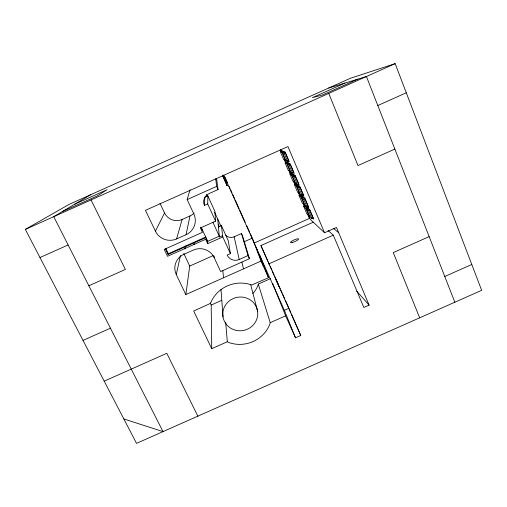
<?xml version="1.0" encoding="UTF-8"?>
<svg xmlns="http://www.w3.org/2000/svg" width="507" height="507" viewBox="0 0 507 507"><rect width="100%" height="100%" fill="white"/><g stroke="black" fill="none" stroke-linecap="round" stroke-linejoin="round"><path stroke-width="0.76" d="M218.447 226.959L221.413 225.634L222.795 236.921L207.699 243.664L207.724 241.338L201.254 227.358M207.718 203.985L207.851 195.924L204.853 197.267L204.384 205.474L207.718 203.985L215.583 221.179L200.417 227.954L202.445 232.326L164.23 249.4L167.532 256.301L205.665 239.272L207.699 243.664M205.715 237.669L205.734 237.029L168.343 253.728L168.109 254.463L205.715 237.669L207.718 242.004M202.578 230.216L202.54 230.818L200.823 227.123M194.029 244.748L194.314 242.466M252.587 238.835L261.048 261.061L185.841 294.58L189.726 266.061L183.781 253.481M184.96 248.969L185.549 245.939M328.048 230.457L333.308 235.147L363.836 307.47L369.102 305.132L336.464 227.447L324.543 232.757L287.944 146.567L145.458 210.335L155.421 231.167A15.99 15.647 17.7 0 0 176.601 238.924L186.075 234.69L189.979 215.957A13.245 13.055 23 0 0 194.13 213.01M185.841 294.58L176.278 274.585L180.46 255.42M270.713 278.546L258.291 284.078L257.924 285.53A25.572 24.894 -11.3 0 1 252.866 293.477M258.291 284.078L270.206 322.68L269.743 324.467A31.795 30.604 -12.4 0 1 228.987 342.586L227.313 341.743L211.717 348.677L193.706 311.013L210.494 303.382A31.795 30.604 -12.4 0 1 251.77 284.997L268.52 277.697L259.882 255.446M176.601 238.924L182.108 219.48L189.979 215.957M186.075 234.69A15.971 15.679 17 0 0 193.858 213.979L187.178 199.574L190.043 189.732M155.421 231.167L164.566 212.972L159.965 203.25M90.823 194.644L53.736 216.666L163.02 431.609L123.841 418.953M25.35 229.392L69.199 204.334L350.508 78.23L395.168 63.641L481.65 290.334L136.522 443.359L25.35 229.392L395.168 63.641M74.795 204.163L107.053 189.7L97.445 195.848L62.152 211.666M344.988 83.047L312.445 97.636L322.23 95.101L357.86 79.13M377.804 105.519L406.284 92.775M39.977 257.543L68.115 244.951M280.333 151.751L281.474 151.244L283.16 151.866L281.993 152.385L280.333 151.751L283.635 159.471L285.365 160.282L281.993 152.385M282.412 152.544L283.584 152.024L285.276 152.645L288.737 160.77L287.539 161.302L285.802 160.485L282.412 152.544L284.078 153.184L285.276 152.645M187.178 199.574L216.641 186.392L215.709 178.813M216.527 178.413L218.073 189.561L209.157 193.547A9.139 9.069 13 0 0 204.384 205.474M285.099 162.886L286.233 162.379L288.02 163.26L286.861 163.78L285.099 162.886L288.375 170.555L290.207 171.62L286.861 163.78M287.317 164.046L288.489 163.52L290.289 164.407L293.724 172.469L292.533 173.001L290.688 171.93L287.317 164.046L289.091 164.94L292.533 173.001M289.091 164.94L290.289 164.407M289.789 173.857L290.923 173.35L292.812 174.484L291.652 174.997L289.789 173.857L293.046 181.474L294.979 182.786L291.652 174.997M292.209 175.492L293.376 174.966L295.277 176.106L298.686 184.111L297.501 184.643L295.549 183.319L292.209 175.492L294.085 176.639L297.501 184.643M294.085 176.639L295.277 176.106M294.352 184.529L295.48 184.022L297.47 185.391L296.316 185.911L294.352 184.529L297.584 192.09L299.618 193.642L296.316 185.911M296.868 186.405L298.034 185.885L300.036 187.267L303.42 195.214L302.235 195.74L300.188 194.175L296.868 186.405L298.845 187.799L302.235 195.74M298.845 187.799L300.036 187.267M88.858 285.745L125.375 269.439L91.045 199.948M394.864 149.077L357.98 165.548L328.751 93.415M299.035 195.474L300.157 194.967L302.248 196.589L301.095 197.103L299.035 195.474L302.248 202.984L304.377 204.777L301.095 197.103M301.671 197.641L302.831 197.128L304.929 198.757L308.294 206.647L307.115 207.173L304.967 205.36L301.671 197.641L303.75 199.283L307.115 207.173M207.724 241.338L219.29 236.173L212.851 222.136M303.75 199.283L304.929 198.757M222.636 235.628L219.379 237.086L217.725 219.106M225.824 235.444A7.611 7.51 -10 0 0 234.145 236.794L241.465 233.524L242.65 236.148L249.438 258.716L220.634 271.556L214.195 257.67L214.138 256.124M303.718 206.419L304.84 205.918L307.027 207.781L305.879 208.295L303.718 206.419L306.906 213.878L309.137 215.919L305.879 208.295M306.456 208.846L307.61 208.333L309.809 210.202L313.149 218.035L311.976 218.561L309.733 216.508L306.456 208.846L308.63 210.728L311.976 218.561M308.63 210.728L309.809 210.202M189.726 266.061L213.251 255.566M243.975 241.858L252.321 238.132L250.382 233.816M221.413 225.634L228.296 240.724L230.438 253.62L227.155 255.084A9.151 8.974 -12.1 0 0 239.222 259.514L248.024 255.585L241.465 233.524M254.197 243.056L309.416 218.428L307.553 214.062M272.766 283.667L285.637 315.817L295.511 337.814L300.765 335.482L260.915 245.553L313.351 222.167M83.028 340.4L110.437 328.187M268.78 263.906L333.308 235.147M211.717 348.677L211.197 305.049L221.66 300.385M104.201 381.15L166.803 353.309L197.857 416.165M429.156 236.617L393.255 252.587L419.688 317.807M295.511 337.814L284.364 310.309L288.939 308.275L290.809 312.572M270.206 322.68L285.637 315.817M444.772 276.486L471.789 264.489M328.682 88.015L366.441 76.519L454.849 302.216M285.695 160.041L286.962 160.624M287.894 161.074L289.237 161.695L285.042 151.859L283.128 151.168L283.711 152.537M292.628 172.488L294.231 173.407L290.067 163.641L288.033 162.658L288.61 164.021M298.072 184.307L299.193 185.061L295.061 175.365L292.913 174.091L293.534 175.549M302.166 194.84L303.934 196.177L299.827 186.551L297.565 184.998L298.179 186.443M307.819 206.793L308.807 207.617L304.739 198.06L302.356 196.234L302.971 197.667M333.391 228.315L338.695 232.745M304.434 205.088L306.786 207.078L307.692 209.207M312.635 218.086L313.668 219.024L309.625 209.53L307.134 207.426L307.743 208.852M324.543 232.757L310.214 219.322L308.351 214.968M356.713 291.138L369.102 305.132M165.751 248.31L168.343 253.728M165.504 249.013L168.109 254.463M275.979 279.598L278.026 284.173M210.183 302.907L211.197 305.049M218.181 224.075L219.461 226.87M222.795 236.921L230.438 253.62M207.851 195.924L214.924 211.425L215.583 221.179M206.488 194.498L207.471 196.646M214.562 212.186L220.913 226.084M216.641 186.392L218.073 189.561M248.024 255.585L249.438 258.716M276.15 279.978L277.171 282.247M278.761 285.866L279.027 286.461L278.768 285.847M222.75 175.745L227.104 185.638L222.681 175.777M261.048 261.061L268.52 277.697M224.88 176.943L227.466 182.697M229.075 186.297L230.045 188.458M230.691 189.897L231.984 192.78M232.631 194.219L234.564 198.541M235.21 199.98L239.089 208.618M239.729 210.056L245.217 222.294M246.833 225.894L249.742 232.371M223.65 174.966L284.364 310.309M260.915 245.553L268.007 261.416M268.647 262.854L269.616 265.022M270.256 266.46L271.549 269.344M272.189 270.789L274.122 275.111M274.769 276.556L278.635 285.207M279.275 286.645L280.244 288.813M280.884 290.251L282.177 293.135M282.817 294.58L284.75 298.902M285.397 300.347L288.616 307.553M277.57 283.21L278.007 284.18M291.43 314.004L300.765 335.482M281.689 151.859L281.081 150.427L282.887 151.08L283.47 152.442M286.442 162.988L285.834 161.562L287.754 162.487L288.331 163.843M291.126 173.945L290.524 172.532L292.552 173.73L293.477 175.904M295.682 184.605L295.08 183.198L297.216 184.656L297.831 186.094M300.651 196.234L299.757 194.143L302.001 195.867L302.609 197.293M280.403 149.571L281.334 151.751M284.75 159.743L285.992 162.652M289.408 170.644L290.65 173.546M294.066 181.544L295.308 184.447M299.035 193.167L299.967 195.347M303.382 203.339L304.625 206.248M280.194 150.078L280.821 151.53M284.237 159.528L285.79 163.165M288.901 170.434L290.454 174.072M293.566 181.341L295.429 185.708M298.224 192.248L299.472 195.157M303.199 203.884L304.441 206.793M284.078 153.184L287.539 161.302M256.25 247.638L263.406 266.302M224.455 176.658L227.104 185.638M250.642 284.49L257.562 311.089A17.523 16.864 -12.4 0 1 233.911 329.746A17.523 16.864 -12.4 0 1 229.335 300.892A17.523 16.864 -12.4 0 1 257.562 311.089M241.864 262.068L243.493 268.881M234.145 236.794L239.222 259.514M222.858 270.77L223.517 277.785M225.666 322.167L227.313 341.743M221.014 289.421L223.004 316.894M214.195 257.67A15.685 15.305 0.2 0 0 193.37 250.059L183.94 254.273A15.704 15.28 2.4 0 0 176.278 274.585M182.108 219.48A13.258 13.036 22.9 0 1 164.566 212.972M292.121 242.523A4.405 0.925 -23.5 0 0 298.572 239.184A4.405 0.925 -23.5 0 0 292.945 240.464A4.405 0.925 -23.5 0 0 292.121 242.523"/></g></svg>
